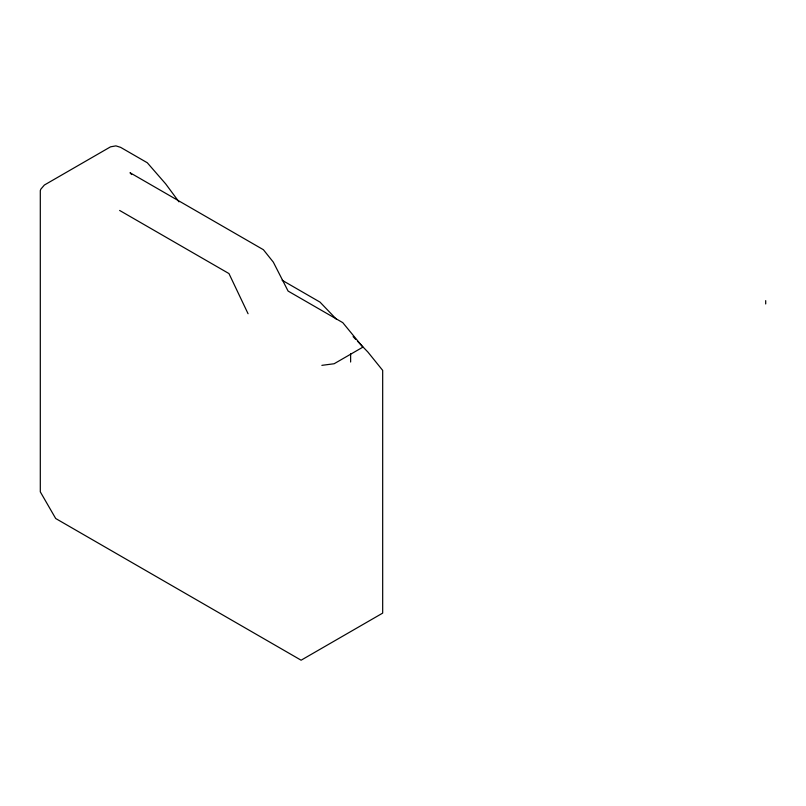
<?xml version="1.0" encoding="UTF-8"?>
<svg xmlns="http://www.w3.org/2000/svg" width="806" height="806" viewBox="0 0 806 806"><rect width="100%" height="100%" fill="white"/><g stroke="black" fill="none" stroke-linecap="round" stroke-linejoin="round"><path stroke-width="1.21" d="M321.856 365.35L334.127 363.748L362.901 347.134L342.762 322.632L288.095 291.077L273.335 262.162L263.401 249.719L130.028 172.716L131.62 174.559M282.12 280.236L320.002 302.109L336.545 319.367M119.631 210.447L228.964 273.566L248.067 313.736M353.088 336.616L355.698 339.346M357.441 341.16L367.899 352.061L382.679 370.367L382.679 613.114L301.112 660.205L55.695 518.51L40.3 491.851L40.3 190.649L40.824 189.178L44.37 185.037L110.543 146.833L115.923 145.876L120.638 147.367L147.286 162.752L165.663 183.869L178.962 201.853M765.7 300.628L765.7 303.953M350.63 353.572L350.63 362.025"/></g></svg>
